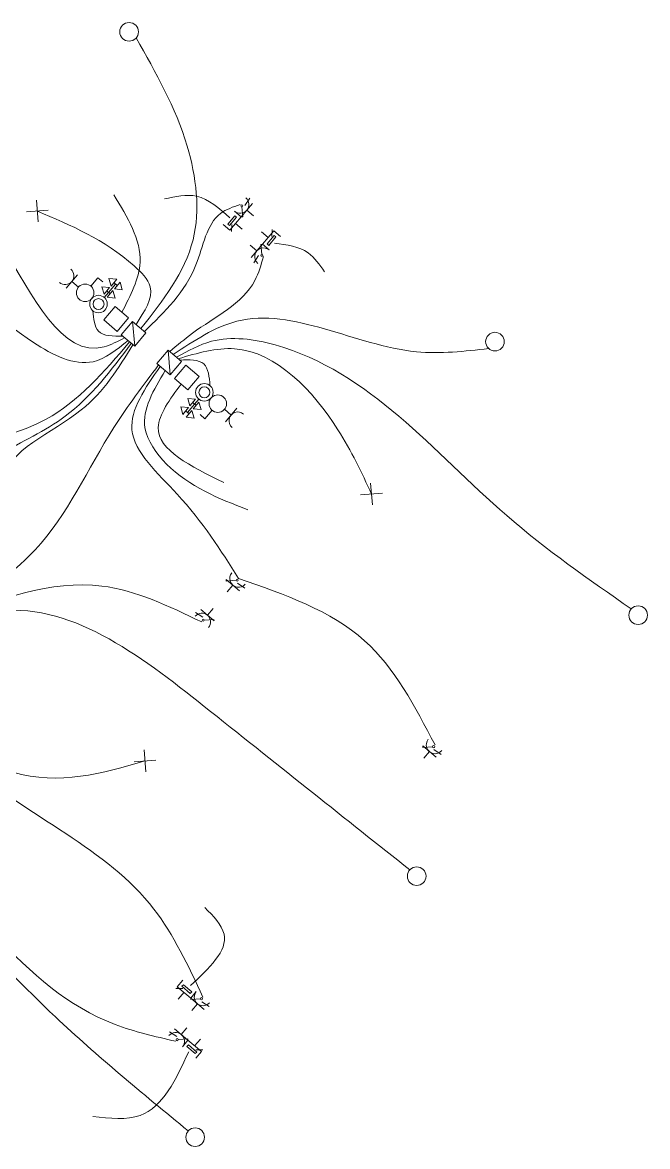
# Model space of a CAD drawing. Header units: metres. Extents: x 2747662.9 to 2747731.3, y 1250221.9 to 1250283.3.
# Drawn here: x 2747718.55 to 2747724.26, y 1250273.04 to 1250283.3 of the extents above; entities that cross this region are included whole.
import ezdxf

# ---------------------------------------------------------------- set-up
doc = ezdxf.new("R2010")
doc.units = ezdxf.units.M
doc.header["$MEASUREMENT"] = 0
doc.layers.add('___elektro', color=7, linetype='Continuous')

msp = doc.modelspace()

# ---------------------------------------------------------------- linework, layer by layer
at = {"layer": '___elektro', "color": 30, "linetype": 'Continuous', "lineweight": 0, "true_color": 0xff8d1c}
for p, q in [((2747719.464, 1250283.274), (2747719.464, 1250283.274)), ((2747719.584, 1250283.281), (2747719.584, 1250283.281)), ((2747719.471, 1250283.154), (2747719.471, 1250283.154)), ((2747719.591, 1250283.161), (2747719.591, 1250283.161)), ((2747719.591, 1250283.161), (2747719.591, 1250283.161)), ((2747719.591, 1250283.161), (2747719.591, 1250283.161)), ((2747718.698, 1250281.481), (2747718.682, 1250281.68)), ((2747720.55, 1250281.528), (2747720.653, 1250281.65)), ((2747720.584, 1250281.63), (2747720.628, 1250281.697)), ((2747718.79, 1250281.589), (2747718.591, 1250281.572)), ((2747718.69, 1250281.58), (2747718.69, 1250281.581)), ((2747720.489, 1250281.579), (2747720.55, 1250281.528)), ((2747720.557, 1250281.618), (2747720.564, 1250281.529)), ((2747720.601, 1250281.589), (2747720.663, 1250281.537)), ((2747720.446, 1250281.406), (2747720.385, 1250281.457)), ((2747720.55, 1250281.528), (2747720.446, 1250281.406)), ((2747720.463, 1250281.457), (2747720.462, 1250281.393)), ((2747720.498, 1250281.467), (2747720.559, 1250281.415)), ((2747720.564, 1250281.529), (2747720.55, 1250281.528)), ((2747720.663, 1250281.537), (2747720.663, 1250281.537)), ((2747720.663, 1250281.537), (2747720.663, 1250281.537)), ((2747720.559, 1250281.415), (2747720.559, 1250281.415)), ((2747720.734, 1250281.39), (2747720.734, 1250281.39)), ((2747720.795, 1250281.338), (2747720.734, 1250281.39)), ((2747720.744, 1250281.277), (2747720.847, 1250281.399)), ((2747720.83, 1250281.348), (2747720.832, 1250281.412)), ((2747720.847, 1250281.399), (2747720.908, 1250281.347)), ((2747720.692, 1250281.216), (2747720.631, 1250281.268)), ((2747720.631, 1250281.268), (2747720.631, 1250281.268)), ((2747720.631, 1250281.268), (2747720.631, 1250281.268)), ((2747720.744, 1250281.277), (2747720.64, 1250281.155)), ((2747720.729, 1250281.276), (2747720.744, 1250281.277)), ((2747720.737, 1250281.187), (2747720.729, 1250281.276)), ((2747720.805, 1250281.225), (2747720.744, 1250281.277)), ((2747720.709, 1250281.175), (2747720.665, 1250281.107)), ((2747718.952, 1250280.877), (2747719.056, 1250280.999)), ((2747719.004, 1250280.938), (2747719.065, 1250280.886)), ((2747719.178, 1250280.895), (2747719.242, 1250280.972)), ((2747719.242, 1250280.972), (2747719.288, 1250280.933)), ((2747719.342, 1250280.966), (2747719.414, 1250280.957)), ((2747719.342, 1250280.966), (2747719.362, 1250280.896)), ((2747719.362, 1250280.896), (2747719.414, 1250280.957)), ((2747719.388, 1250280.927), (2747719.419, 1250280.901)), ((2747719.393, 1250280.87), (2747719.444, 1250280.931)), ((2747719.464, 1250280.862), (2747719.444, 1250280.931)), ((2747719.065, 1250280.886), (2747719.065, 1250280.886)), ((2747719.178, 1250280.895), (2747719.178, 1250280.895)), ((2747719.278, 1250280.889), (2747719.349, 1250280.881)), ((2747719.278, 1250280.889), (2747719.298, 1250280.82)), ((2747719.298, 1250280.82), (2747719.349, 1250280.881)), ((2747719.339, 1250280.838), (2747719.3, 1250280.792)), ((2747719.323, 1250280.851), (2747719.354, 1250280.825)), ((2747719.328, 1250280.794), (2747719.38, 1250280.855)), ((2747719.403, 1250280.914), (2747719.339, 1250280.838)), ((2747719.339, 1250280.838), (2747719.339, 1250280.838)), ((2747719.4, 1250280.786), (2747719.38, 1250280.855)), ((2747719.464, 1250280.862), (2747719.393, 1250280.87)), ((2747719.074, 1250280.773), (2747719.074, 1250280.773)), ((2747719.187, 1250280.783), (2747719.187, 1250280.783)), ((2747719.187, 1250280.783), (2747719.187, 1250280.783)), ((2747719.3, 1250280.792), (2747719.3, 1250280.792)), ((2747719.4, 1250280.786), (2747719.328, 1250280.794)), ((2747719.196, 1250280.67), (2747719.196, 1250280.67)), ((2747719.399, 1250280.708), (2747719.296, 1250280.586)), ((2747719.309, 1250280.679), (2747719.309, 1250280.679)), ((2747719.521, 1250280.604), (2747719.399, 1250280.708)), ((2747719.296, 1250280.586), (2747719.418, 1250280.482)), ((2747719.308, 1250280.601), (2747719.308, 1250280.601)), ((2747719.418, 1250280.482), (2747719.521, 1250280.604)), ((2747719.559, 1250280.572), (2747719.456, 1250280.45)), ((2747719.52, 1250280.526), (2747719.52, 1250280.526)), ((2747719.533, 1250280.541), (2747719.533, 1250280.541)), ((2747719.546, 1250280.557), (2747719.546, 1250280.557)), ((2747719.681, 1250280.468), (2747719.559, 1250280.572)), ((2747719.559, 1250280.572), (2747719.578, 1250280.346)), ((2747719.574, 1250280.559), (2747719.574, 1250280.559)), ((2747719.59, 1250280.546), (2747719.59, 1250280.546)), ((2747719.605, 1250280.533), (2747719.605, 1250280.533)), ((2747719.62, 1250280.52), (2747719.62, 1250280.52)), ((2747719.456, 1250280.45), (2747719.578, 1250280.346)), ((2747719.469, 1250280.465), (2747719.469, 1250280.465)), ((2747719.471, 1250280.437), (2747719.471, 1250280.437)), ((2747719.482, 1250280.48), (2747719.482, 1250280.48)), ((2747719.486, 1250280.424), (2747719.486, 1250280.424)), ((2747719.495, 1250280.496), (2747719.495, 1250280.496)), ((2747719.507, 1250280.511), (2747719.507, 1250280.511)), ((2747719.578, 1250280.346), (2747719.681, 1250280.468)), ((2747719.635, 1250280.507), (2747719.635, 1250280.507)), ((2747719.642, 1250280.423), (2747719.642, 1250280.423)), ((2747719.651, 1250280.494), (2747719.651, 1250280.494)), ((2747719.655, 1250280.438), (2747719.655, 1250280.438)), ((2747719.666, 1250280.481), (2747719.666, 1250280.481)), ((2747719.668, 1250280.453), (2747719.668, 1250280.453)), ((2747722.801, 1250280.445), (2747722.801, 1250280.445)), ((2747722.921, 1250280.452), (2747722.921, 1250280.452)), ((2747719.501, 1250280.411), (2747719.502, 1250280.411)), ((2747719.517, 1250280.398), (2747719.517, 1250280.398)), ((2747719.532, 1250280.385), (2747719.532, 1250280.385)), ((2747719.547, 1250280.372), (2747719.547, 1250280.372)), ((2747719.562, 1250280.359), (2747719.563, 1250280.359)), ((2747719.591, 1250280.362), (2747719.591, 1250280.362)), ((2747719.604, 1250280.377), (2747719.604, 1250280.377)), ((2747719.617, 1250280.392), (2747719.617, 1250280.392)), ((2747719.629, 1250280.407), (2747719.63, 1250280.407)), ((2747722.808, 1250280.325), (2747722.808, 1250280.325)), ((2747722.928, 1250280.331), (2747722.928, 1250280.332)), ((2747722.928, 1250280.331), (2747722.928, 1250280.332)), ((2747722.928, 1250280.331), (2747722.928, 1250280.332)), ((2747719.884, 1250280.309), (2747719.781, 1250280.187)), ((2747719.806, 1250280.218), (2747719.807, 1250280.218)), ((2747719.819, 1250280.233), (2747719.819, 1250280.233)), ((2747719.832, 1250280.248), (2747719.832, 1250280.248)), ((2747719.845, 1250280.264), (2747719.845, 1250280.264)), ((2747719.858, 1250280.279), (2747719.858, 1250280.279)), ((2747719.871, 1250280.294), (2747719.871, 1250280.294)), ((2747720.006, 1250280.206), (2747719.884, 1250280.309)), ((2747719.903, 1250280.084), (2747719.884, 1250280.309)), ((2747719.899, 1250280.297), (2747719.899, 1250280.297)), ((2747719.915, 1250280.284), (2747719.915, 1250280.284)), ((2747719.93, 1250280.271), (2747719.93, 1250280.271)), ((2747719.945, 1250280.258), (2747719.945, 1250280.258)), ((2747719.96, 1250280.245), (2747719.96, 1250280.245)), ((2747719.976, 1250280.232), (2747719.976, 1250280.232)), ((2747719.991, 1250280.219), (2747719.991, 1250280.219)), ((2747719.781, 1250280.187), (2747719.903, 1250280.084)), ((2747719.794, 1250280.203), (2747719.794, 1250280.203)), ((2747719.796, 1250280.175), (2747719.796, 1250280.175)), ((2747719.811, 1250280.162), (2747719.811, 1250280.162)), ((2747719.826, 1250280.149), (2747719.826, 1250280.149)), ((2747719.842, 1250280.136), (2747719.842, 1250280.136)), ((2747719.857, 1250280.123), (2747719.857, 1250280.123)), ((2747719.872, 1250280.11), (2747719.872, 1250280.11)), ((2747719.903, 1250280.084), (2747720.006, 1250280.206)), ((2747719.929, 1250280.114), (2747719.929, 1250280.115)), ((2747720.044, 1250280.174), (2747719.941, 1250280.052)), ((2747719.941, 1250280.13), (2747719.941, 1250280.13)), ((2747719.954, 1250280.145), (2747719.954, 1250280.145)), ((2747719.967, 1250280.16), (2747719.967, 1250280.16)), ((2747719.98, 1250280.176), (2747719.98, 1250280.176)), ((2747719.993, 1250280.191), (2747719.993, 1250280.191)), ((2747720.166, 1250280.07), (2747720.044, 1250280.174)), ((2747719.887, 1250280.097), (2747719.887, 1250280.097)), ((2747719.916, 1250280.099), (2747719.916, 1250280.099)), ((2747719.941, 1250280.052), (2747720.063, 1250279.948)), ((2747719.954, 1250280.067), (2747719.954, 1250280.067)), ((2747720.063, 1250279.948), (2747720.166, 1250280.07)), ((2747720.153, 1250279.977), (2747720.153, 1250279.977)), ((2747720.265, 1250279.986), (2747720.266, 1250279.986)), ((2747720.059, 1250279.742), (2747720.123, 1250279.818)), ((2747720.062, 1250279.87), (2747720.134, 1250279.862)), ((2747720.062, 1250279.87), (2747720.082, 1250279.801)), ((2747720.134, 1250279.862), (2747720.082, 1250279.801)), ((2747720.138, 1250279.805), (2747720.108, 1250279.831)), ((2747720.164, 1250279.836), (2747720.113, 1250279.775)), ((2747720.123, 1250279.818), (2747720.162, 1250279.864)), ((2747720.123, 1250279.818), (2747720.123, 1250279.818)), ((2747720.162, 1250279.864), (2747720.162, 1250279.864)), ((2747720.184, 1250279.767), (2747720.164, 1250279.836)), ((2747720.275, 1250279.873), (2747720.275, 1250279.873)), ((2747720.275, 1250279.873), (2747720.275, 1250279.873)), ((2747720.388, 1250279.883), (2747720.388, 1250279.883)), ((2747719.998, 1250279.794), (2747720.069, 1250279.786)), ((2747719.998, 1250279.794), (2747720.017, 1250279.724)), ((2747720.069, 1250279.786), (2747720.017, 1250279.724)), ((2747720.074, 1250279.729), (2747720.043, 1250279.755)), ((2747720.1, 1250279.76), (2747720.048, 1250279.699)), ((2747720.12, 1250279.69), (2747720.048, 1250279.699)), ((2747720.12, 1250279.69), (2747720.1, 1250279.76)), ((2747720.184, 1250279.767), (2747720.113, 1250279.775)), ((2747720.219, 1250279.684), (2747720.174, 1250279.723)), ((2747720.284, 1250279.761), (2747720.219, 1250279.684)), ((2747720.284, 1250279.761), (2747720.284, 1250279.761)), ((2747720.397, 1250279.77), (2747720.397, 1250279.77)), ((2747720.458, 1250279.718), (2747720.397, 1250279.77)), ((2747720.51, 1250279.779), (2747720.406, 1250279.657)), ((2747721.747, 1250278.897), (2747721.73, 1250279.096)), ((2747721.838, 1250279.004), (2747721.639, 1250278.988)), ((2747721.739, 1250278.996), (2747721.739, 1250278.996)), ((2747720.413, 1250278.216), (2747720.535, 1250278.112)), ((2747720.414, 1250278.202), (2747720.413, 1250278.216)), ((2747720.503, 1250278.209), (2747720.414, 1250278.202)), ((2747720.474, 1250278.164), (2747720.422, 1250278.103)), ((2747720.515, 1250278.182), (2747720.583, 1250278.137)), ((2747720.422, 1250278.103), (2747720.422, 1250278.103)), ((2747720.422, 1250278.103), (2747720.422, 1250278.103)), ((2747720.241, 1250277.889), (2747720.293, 1250277.95)), ((2747720.293, 1250277.95), (2747720.293, 1250277.95)), ((2747720.293, 1250277.95), (2747720.293, 1250277.95)), ((2747724.229, 1250277.954), (2747724.229, 1250277.954)), ((2747720.2, 1250277.872), (2747720.133, 1250277.916)), ((2747720.302, 1250277.838), (2747720.18, 1250277.941)), ((2747720.212, 1250277.844), (2747720.301, 1250277.852)), ((2747720.301, 1250277.852), (2747720.302, 1250277.838)), ((2747724.109, 1250277.947), (2747724.109, 1250277.947)), ((2747724.115, 1250277.827), (2747724.115, 1250277.827)), ((2747724.235, 1250277.834), (2747724.235, 1250277.834)), ((2747724.235, 1250277.834), (2747724.235, 1250277.834)), ((2747724.235, 1250277.834), (2747724.235, 1250277.834)), ((2747719.681, 1250276.46), (2747719.664, 1250276.659)), ((2747722.206, 1250276.696), (2747722.328, 1250276.593)), ((2747722.207, 1250276.682), (2747722.206, 1250276.696)), ((2747722.295, 1250276.689), (2747722.207, 1250276.682)), ((2747722.267, 1250276.644), (2747722.215, 1250276.583)), ((2747722.308, 1250276.662), (2747722.375, 1250276.618)), ((2747719.772, 1250276.567), (2747719.573, 1250276.551)), ((2747719.672, 1250276.559), (2747719.672, 1250276.559)), ((2747722.215, 1250276.583), (2747722.215, 1250276.583)), ((2747722.215, 1250276.583), (2747722.215, 1250276.583)), ((2747722.088, 1250275.564), (2747722.088, 1250275.564)), ((2747722.208, 1250275.57), (2747722.208, 1250275.57)), ((2747722.094, 1250275.443), (2747722.094, 1250275.444)), ((2747722.214, 1250275.45), (2747722.214, 1250275.45)), ((2747722.214, 1250275.45), (2747722.214, 1250275.45)), ((2747722.214, 1250275.45), (2747722.214, 1250275.45)), ((2747720.018, 1250274.48), (2747719.954, 1250274.482)), ((2747719.967, 1250274.497), (2747720.018, 1250274.558)), ((2747720.089, 1250274.394), (2747719.967, 1250274.497)), ((2747720.028, 1250274.446), (2747719.976, 1250274.385)), ((2747719.976, 1250274.385), (2747719.976, 1250274.385)), ((2747720.14, 1250274.455), (2747720.089, 1250274.394)), ((2747720.089, 1250274.394), (2747720.211, 1250274.29)), ((2747720.09, 1250274.38), (2747720.089, 1250274.394)), ((2747720.178, 1250274.387), (2747720.09, 1250274.38)), ((2747720.191, 1250274.36), (2747720.258, 1250274.316)), ((2747720.15, 1250274.342), (2747720.098, 1250274.281)), ((2747720.098, 1250274.281), (2747720.098, 1250274.281)), ((2747720.098, 1250274.281), (2747720.098, 1250274.281)), ((2747719.962, 1250274.042), (2747719.895, 1250274.086)), ((2747720.064, 1250274.008), (2747719.942, 1250274.112)), ((2747720.003, 1250274.06), (2747720.055, 1250274.121)), ((2747720.055, 1250274.121), (2747720.055, 1250274.121)), ((2747720.055, 1250274.121), (2747720.055, 1250274.121)), ((2747719.975, 1250274.015), (2747720.063, 1250274.022)), ((2747720.013, 1250273.947), (2747720.064, 1250274.008)), ((2747720.063, 1250274.022), (2747720.064, 1250274.008)), ((2747720.064, 1250274.008), (2747720.186, 1250273.905)), ((2747720.125, 1250273.956), (2747720.177, 1250274.017)), ((2747720.177, 1250274.017), (2747720.177, 1250274.017)), ((2747720.135, 1250273.922), (2747720.199, 1250273.92)), ((2747720.186, 1250273.905), (2747720.135, 1250273.844)), ((2747720.067, 1250273.18), (2747720.067, 1250273.18)), ((2747720.187, 1250273.186), (2747720.187, 1250273.186)), ((2747720.073, 1250273.06), (2747720.073, 1250273.06)), ((2747720.193, 1250273.066), (2747720.193, 1250273.066)), ((2747720.193, 1250273.066), (2747720.193, 1250273.066)), ((2747720.193, 1250273.066), (2747720.193, 1250273.066))]:
    msp.add_line(p, q, dxfattribs=at)
for points in [[(2747720.428, 1250281.461), (2747720.492, 1250281.537), (2747720.507, 1250281.524), (2747720.443, 1250281.448)], [(2747720.866, 1250281.344), (2747720.801, 1250281.267), (2747720.786, 1250281.28), (2747720.85, 1250281.357)], [(2747720.022, 1250274.516), (2747720.098, 1250274.451), (2747720.085, 1250274.436), (2747720.009, 1250274.501)], [(2747720.131, 1250273.886), (2747720.055, 1250273.951), (2747720.068, 1250273.966), (2747720.144, 1250273.901)]]:
    msp.add_lwpolyline(points, close=True, dxfattribs=at)
for centre, radius in [((2747719.527, 1250283.217), 0.085), ((2747720.556, 1250281.628), 0.01), ((2747720.738, 1250281.177), 0.01), ((2747719.126, 1250280.834), 0.08), ((2747719.248, 1250280.731), 0.08), ((2747719.248, 1250280.731), 0.05), ((2747722.865, 1250280.388), 0.085), ((2747720.214, 1250279.925), 0.08), ((2747720.214, 1250279.925), 0.05), ((2747720.336, 1250279.822), 0.08), ((2747720.513, 1250278.21), 0.01), ((2747724.172, 1250277.89), 0.085), ((2747720.203, 1250277.844), 0.01), ((2747722.305, 1250276.69), 0.01), ((2747722.151, 1250275.507), 0.085), ((2747720.188, 1250274.388), 0.01), ((2747719.965, 1250274.014), 0.01), ((2747720.13, 1250273.123), 0.085)]:
    msp.add_circle(centre, radius, dxfattribs=at)
for centre, start, end in [((2747720.54, 1250281.64), 229.7098, 49.7098), ((2747720.753, 1250281.164), 49.7099, 229.7099), ((2747718.943, 1250280.989), 229.7099, 49.7099), ((2747720.519, 1250279.666), 49.7099, 229.7099), ((2747720.526, 1250278.225), 139.7099, 319.7099), ((2747720.19, 1250277.828), 319.7099, 139.7099), ((2747722.318, 1250276.705), 139.7099, 319.7099), ((2747720.201, 1250274.403), 139.7099, 319.7099), ((2747719.952, 1250273.999), 319.7099, 139.7099)]:
    msp.add_arc(centre, 0.08, start, end, dxfattribs=at)
for points, knots in [([(2747719.591, 1250283.161), (2747719.77, 1250282.845), (2747719.95, 1250282.53), (2747720.057, 1250282.174), (2747720.14, 1250281.894), (2747720.178, 1250281.589), (2747720.11, 1250281.317), (2747720.036, 1250281.02), (2747719.836, 1250280.764), (2747719.635, 1250280.507)], [0, 0, 0, 0, 1, 1, 1, 2, 2, 2, 3, 3, 3, 3]), ([(2747717.26, 1250282.53), (2747717.635, 1250282.183), (2747718.01, 1250281.835), (2747718.368, 1250281.262), (2747718.645, 1250280.816), (2747718.912, 1250280.234), (2747719.299, 1250280.34), (2747719.359, 1250280.357), (2747719.423, 1250280.391), (2747719.486, 1250280.424)], [0, 0, 0, 0, 1, 1, 1, 2, 2, 2, 3, 3, 3, 3]), ([(2747719.46, 1250280.656), (2747719.54, 1250280.809), (2747719.621, 1250280.961), (2747719.628, 1250281.113), (2747719.638, 1250281.319), (2747719.512, 1250281.524), (2747719.387, 1250281.729)], [0, 0, 0, 0, 1, 1, 1, 2, 2, 2, 2]), ([(2747720.445, 1250281.52), (2747720.349, 1250281.606), (2747720.254, 1250281.692), (2747720.142, 1250281.716), (2747720.051, 1250281.735), (2747719.95, 1250281.713), (2747719.849, 1250281.691)], [0, 0, 0, 0, 1, 1, 1, 2, 2, 2, 2]), ([(2747718.69, 1250281.58), (2747718.994, 1250281.451), (2747719.299, 1250281.322), (2747719.573, 1250281.079), (2747719.638, 1250281.022), (2747719.701, 1250280.958), (2747719.719, 1250280.889), (2747719.746, 1250280.783), (2747719.668, 1250280.664), (2747719.59, 1250280.546)], [0, 0, 0, 0, 1, 1, 1, 2, 2, 2, 3, 3, 3, 3]), ([(2747720.54, 1250281.64), (2747720.476, 1250281.618), (2747720.412, 1250281.596), (2747720.362, 1250281.559), (2747720.231, 1250281.46), (2747720.204, 1250281.259), (2747720.137, 1250281.089), (2747720.038, 1250280.839), (2747719.852, 1250280.66), (2747719.666, 1250280.481)], [0, 0, 0, 0, 1, 1, 1, 2, 2, 2, 3, 3, 3, 3]), ([(2747716.788, 1250281.394), (2747716.865, 1250281.398), (2747716.942, 1250281.403), (2747717.016, 1250281.4), (2747717.642, 1250281.371), (2747718.055, 1250280.775), (2747718.654, 1250280.381), (2747718.831, 1250280.265), (2747719.025, 1250280.166), (2747719.198, 1250280.205), (2747719.31, 1250280.23), (2747719.413, 1250280.314), (2747719.517, 1250280.398)], [0, 0, 0, 0, 1, 1, 1, 2, 2, 2, 3, 3, 3, 4, 4, 4, 4]), ([(2747720.853, 1250281.286), (2747720.965, 1250281.272), (2747721.077, 1250281.258), (2747721.16, 1250281.199), (2747721.22, 1250281.156), (2747721.266, 1250281.09), (2747721.311, 1250281.024)], [0, 0, 0, 0, 1, 1, 1, 2, 2, 2, 2]), ([(2747720.753, 1250281.164), (2747720.731, 1250281.089), (2747720.71, 1250281.014), (2747720.675, 1250280.947), (2747720.562, 1250280.732), (2747720.309, 1250280.614), (2747720.104, 1250280.464), (2747720.032, 1250280.411), (2747719.965, 1250280.354), (2747719.899, 1250280.297)], [0, 0, 0, 0, 1, 1, 1, 2, 2, 2, 3, 3, 3, 3]), ([(2747719.196, 1250280.67), (2747719.203, 1250280.596), (2747719.21, 1250280.523), (2747719.248, 1250280.484), (2747719.293, 1250280.437), (2747719.382, 1250280.437), (2747719.471, 1250280.437)], [0, 0, 0, 0, 1, 1, 1, 2, 2, 2, 2]), ([(2747722.808, 1250280.325), (2747722.589, 1250280.3), (2747722.37, 1250280.275), (2747722.148, 1250280.296), (2747721.591, 1250280.351), (2747721.018, 1250280.704), (2747720.511, 1250280.574), (2747720.31, 1250280.523), (2747720.12, 1250280.397), (2747719.93, 1250280.271)], [0, 0, 0, 0, 1, 1, 1, 2, 2, 2, 3, 3, 3, 3]), ([(2747724.109, 1250277.947), (2747723.721, 1250278.216), (2747723.334, 1250278.486), (2747722.972, 1250278.8), (2747722.304, 1250279.381), (2747721.722, 1250280.117), (2747720.859, 1250280.358), (2747720.668, 1250280.411), (2747720.463, 1250280.44), (2747720.278, 1250280.391), (2747720.167, 1250280.361), (2747720.064, 1250280.303), (2747719.96, 1250280.245)], [0, 0, 0, 0, 1, 1, 1, 2, 2, 2, 3, 3, 3, 4, 4, 4, 4]), ([(2747716.501, 1250278.631), (2747716.723, 1250278.85), (2747716.944, 1250279.068), (2747717.21, 1250279.204), (2747717.686, 1250279.447), (2747718.305, 1250279.426), (2747718.769, 1250279.679), (2747719.065, 1250279.84), (2747719.299, 1250280.113), (2747719.532, 1250280.385)], [0, 0, 0, 0, 1, 1, 1, 2, 2, 2, 3, 3, 3, 3]), ([(2747717.631, 1250278.831), (2747717.861, 1250279.019), (2747718.09, 1250279.207), (2747718.347, 1250279.358), (2747718.546, 1250279.476), (2747718.76, 1250279.57), (2747718.943, 1250279.706), (2747719.181, 1250279.882), (2747719.364, 1250280.127), (2747719.547, 1250280.372)], [0, 0, 0, 0, 1, 1, 1, 2, 2, 2, 3, 3, 3, 3]), ([(2747718.337, 1250278.918), (2747718.34, 1250278.982), (2747718.342, 1250279.046), (2747718.356, 1250279.104), (2747718.429, 1250279.41), (2747718.822, 1250279.547), (2747719.09, 1250279.764), (2747719.297, 1250279.931), (2747719.43, 1250280.145), (2747719.562, 1250280.359)], [0, 0, 0, 0, 1, 1, 1, 2, 2, 2, 3, 3, 3, 3]), ([(2747721.739, 1250278.996), (2747721.648, 1250279.192), (2747721.557, 1250279.387), (2747721.432, 1250279.584), (2747721.207, 1250279.939), (2747720.87, 1250280.296), (2747720.489, 1250280.323), (2747720.323, 1250280.334), (2747720.149, 1250280.283), (2747719.976, 1250280.232)], [0, 0, 0, 0, 1, 1, 1, 2, 2, 2, 3, 3, 3, 3]), ([(2747720.265, 1250279.986), (2747720.258, 1250280.066), (2747720.251, 1250280.145), (2747720.208, 1250280.184), (2747720.163, 1250280.226), (2747720.077, 1250280.223), (2747719.991, 1250280.219)], [0, 0, 0, 0, 1, 1, 1, 2, 2, 2, 2]), ([(2747717.84, 1250277.867), (2747718.139, 1250278.053), (2747718.438, 1250278.238), (2747718.669, 1250278.486), (2747718.965, 1250278.805), (2747719.15, 1250279.227), (2747719.388, 1250279.604), (2747719.514, 1250279.802), (2747719.655, 1250279.988), (2747719.796, 1250280.175)], [0, 0, 0, 0, 1, 1, 1, 2, 2, 2, 3, 3, 3, 3]), ([(2747720.526, 1250278.225), (2747720.363, 1250278.483), (2747720.2, 1250278.741), (2747719.966, 1250278.995), (2747719.789, 1250279.187), (2747719.571, 1250279.376), (2747719.553, 1250279.584), (2747719.536, 1250279.766), (2747719.674, 1250279.964), (2747719.811, 1250280.162)], [0, 0, 0, 0, 1, 1, 1, 2, 2, 2, 3, 3, 3, 3]), ([(2747719.857, 1250280.123), (2747719.751, 1250279.947), (2747719.645, 1250279.772), (2747719.672, 1250279.601), (2747719.691, 1250279.482), (2747719.774, 1250279.365), (2747719.869, 1250279.27), (2747720.078, 1250279.06), (2747720.344, 1250278.957), (2747720.609, 1250278.853)], [0, 0, 0, 0, 1, 1, 1, 2, 2, 2, 3, 3, 3, 3]), ([(2747720.002, 1250280), (2747719.899, 1250279.861), (2747719.796, 1250279.723), (2747719.793, 1250279.604), (2747719.789, 1250279.397), (2747720.089, 1250279.249), (2747720.39, 1250279.101)], [0, 0, 0, 0, 1, 1, 1, 2, 2, 2, 2]), ([(2747720.19, 1250277.828), (2747719.889, 1250277.973), (2747719.588, 1250278.117), (2747719.279, 1250278.156), (2747718.815, 1250278.214), (2747718.335, 1250278.034), (2747717.855, 1250277.854)], [0, 0, 0, 0, 1, 1, 1, 2, 2, 2, 2]), ([(2747722.318, 1250276.705), (2747722.134, 1250277.057), (2747721.95, 1250277.41), (2747721.675, 1250277.657), (2747721.368, 1250277.933), (2747720.947, 1250278.079), (2747720.526, 1250278.225)], [0, 0, 0, 0, 1, 1, 1, 2, 2, 2, 2]), ([(2747722.088, 1250275.564), (2747721.502, 1250276.03), (2747720.915, 1250276.497), (2747720.269, 1250277.012), (2747719.677, 1250277.484), (2747719.034, 1250277.997), (2747718.347, 1250277.93), (2747718.195, 1250277.915), (2747718.04, 1250277.872), (2747717.885, 1250277.828)], [0, 0, 0, 0, 1, 1, 1, 2, 2, 2, 3, 3, 3, 3]), ([(2747720.201, 1250274.403), (2747720.067, 1250274.688), (2747719.932, 1250274.973), (2747719.753, 1250275.206), (2747719.32, 1250275.77), (2747718.629, 1250276.025), (2747717.991, 1250276.574), (2747717.757, 1250276.776), (2747717.531, 1250277.017), (2747717.547, 1250277.261), (2747717.558, 1250277.413), (2747717.662, 1250277.566), (2747717.767, 1250277.719)], [0, 0, 0, 0, 1, 1, 1, 2, 2, 2, 3, 3, 3, 4, 4, 4, 4]), ([(2747719.672, 1250276.559), (2747719.283, 1250276.446), (2747718.893, 1250276.333), (2747718.466, 1250276.457), (2747718.054, 1250276.575), (2747717.607, 1250276.913), (2747717.629, 1250277.27), (2747717.637, 1250277.409), (2747717.717, 1250277.551), (2747717.797, 1250277.693)], [0, 0, 0, 0, 1, 1, 1, 2, 2, 2, 3, 3, 3, 3]), ([(2747719.952, 1250273.999), (2747719.763, 1250274.043), (2747719.574, 1250274.086), (2747719.401, 1250274.152), (2747718.529, 1250274.482), (2747718.078, 1250275.362), (2747717.214, 1250276.037), (2747717.043, 1250276.171), (2747716.856, 1250276.297), (2747716.686, 1250276.259), (2747716.591, 1250276.237), (2747716.502, 1250276.164), (2747716.413, 1250276.091)], [0, 0, 0, 0, 1, 1, 1, 2, 2, 2, 3, 3, 3, 4, 4, 4, 4]), ([(2747720.067, 1250273.18), (2747719.648, 1250273.524), (2747719.229, 1250273.868), (2747718.855, 1250274.221), (2747718.282, 1250274.762), (2747717.816, 1250275.324), (2747717.136, 1250275.966), (2747716.997, 1250276.097), (2747716.85, 1250276.231), (2747716.702, 1250276.214), (2747716.613, 1250276.203), (2747716.524, 1250276.137), (2747716.435, 1250276.072)], [0, 0, 0, 0, 1, 1, 1, 2, 2, 2, 3, 3, 3, 4, 4, 4, 4]), ([(2747720.086, 1250274.507), (2747720.257, 1250274.666), (2747720.428, 1250274.825), (2747720.393, 1250274.978), (2747720.373, 1250275.061), (2747720.295, 1250275.141), (2747720.217, 1250275.222)], [0, 0, 0, 0, 1, 1, 1, 2, 2, 2, 2]), ([(2747720.071, 1250273.903), (2747719.954, 1250273.65), (2747719.836, 1250273.397), (2747719.628, 1250273.322), (2747719.505, 1250273.277), (2747719.351, 1250273.295), (2747719.196, 1250273.313)], [0, 0, 0, 0, 1, 1, 1, 2, 2, 2, 2])]:
    msp.add_open_spline(points, degree=3, knots=knots, dxfattribs=at)

doc.saveas('drawing.dxf')
